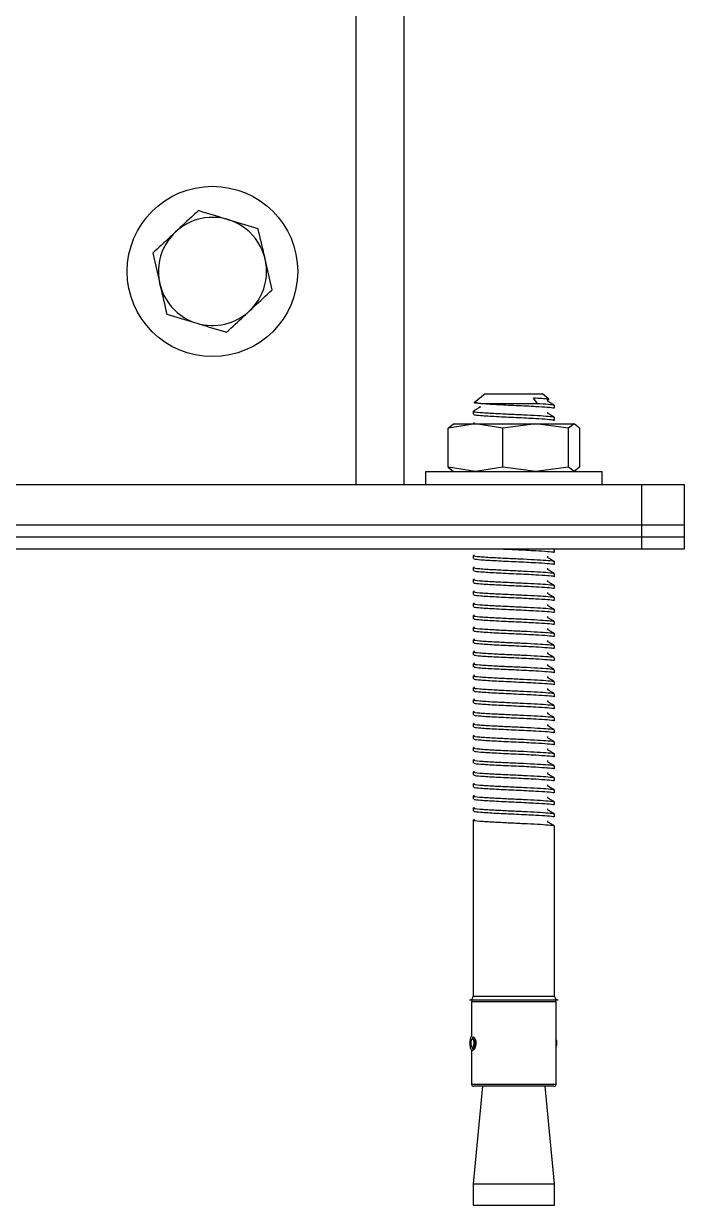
# Model space of a CAD drawing. Header units: millimetres. Extents: x 1193 to 1348, y -534 to 551.
# Drawn here: x 1270.3 to 1347.8, y -533.8 to -395.1 of the extents above; entities that cross this region are included whole.
import ezdxf

# ---------------------------------------------------------------- set-up
doc = ezdxf.new("R2010")
doc.units = ezdxf.units.MM

# ---------------------------------------------------------------- blocks, each defined once
blk = doc.blocks.new('DI_COLUNA_FRONTAL_80')
at = {"color": 7, "linetype": 'Continuous', "lineweight": 25}
for p, q in [((39, 4.76), (39, 104.76)), ((44.65, 4.76), (44.65, 104.76)), ((27.51, 34.76), (24, 35.83)), ((15.14, 31.9), (15.96, 28.33)), ((29.16, 27.62), (28.34, 31.19)), ((16.79, 24.76), (20.3, 23.69)), ((54.15, 15.38), (52.85, 14.35)), ((54.15, 15.38), (60.85, 15.38)), ((61.61, 14.78), (60.85, 15.38)), ((53.5, 13.96), (53.5, 13.79)), ((53.62, 14.27), (60.26, 14.27)), ((60.05, 14.87), (59.81, 14.87)), ((60.26, 14.27), (59.81, 14.87)), ((61.37, 14.7), (61.63, 14.74)), ((61.5, 14.5), (61.5, 14.67)), ((62.26, 13.7), (62.26, 14.05)), ((52.74, 13.35), (52.74, 12.99)), ((62.26, 12.29), (62.26, 12.64)), ((53.01, 11.87), (49.8, 11.36)), ((49.8, 11.36), (50.44, 11.87)), ((49.8, 6.8), (49.8, 11.36)), ((50.36, 11.87), (64.56, 11.87)), ((52.74, 11.93), (52.74, 11.87)), ((56.22, 11.36), (53.01, 11.87)), ((60.07, 11.87), (56.22, 11.36)), ((56.22, 6.8), (56.22, 11.36)), ((63.92, 11.36), (60.07, 11.87)), ((64.56, 11.87), (63.92, 11.36)), ((63.92, 6.8), (63.92, 11.36)), ((65.2, 11.36), (64.56, 11.87)), ((65.2, 11.36), (65.2, 6.8)), ((47.15, 6.28), (47.15, 4.76)), ((47.15, 6.28), (67.85, 6.28)), ((53.01, 6.28), (49.8, 6.8)), ((49.8, 6.8), (50.44, 6.28)), ((56.22, 6.8), (53.01, 6.28)), ((60.07, 6.28), (56.22, 6.8)), ((63.92, 6.8), (60.07, 6.28)), ((64.56, 6.28), (63.92, 6.8)), ((65.2, 6.8), (64.56, 6.28)), ((67.85, 4.76), (67.85, 6.28)), ((-77.5, 4.76), (77.5, 4.76)), ((72.5, -2.8), (72.5, 4.76)), ((77.5, -2.8), (77.5, 4.76)), ((-77.5, 0), (77.5, 0)), ((-77.5, -1.4), (77.5, -1.4)), ((-77.5, -2.8), (77.5, -2.8)), ((52.74, -3.59), (52.74, -3.94)), ((52.83, -3.53), (52.75, -3.57)), ((62.24, -2.86), (62.14, -2.8)), ((62.26, -3.23), (62.26, -2.88)), ((52.74, -5), (52.74, -5.35)), ((52.83, -4.94), (52.75, -4.98)), ((62.26, -4.65), (62.26, -4.29)), ((52.74, -6.41), (52.74, -6.76)), ((52.83, -6.35), (52.75, -6.39)), ((62.26, -6.06), (62.26, -5.7)), ((52.74, -7.82), (52.74, -8.17)), ((52.83, -7.76), (52.75, -7.8)), ((62.26, -7.47), (62.26, -7.12)), ((52.74, -9.23), (52.74, -9.58)), ((52.83, -9.17), (52.75, -9.22)), ((62.26, -8.88), (62.26, -8.53)), ((52.74, -10.64), (52.74, -11)), ((52.83, -10.58), (52.75, -10.63)), ((62.26, -10.29), (62.26, -9.94)), ((52.74, -12.05), (52.74, -12.41)), ((52.83, -11.99), (52.75, -12.04)), ((62.26, -11.7), (62.26, -11.35)), ((52.74, -13.47), (52.74, -13.82)), ((52.83, -13.4), (52.75, -13.45)), ((62.26, -13.11), (62.26, -12.76)), ((52.74, -14.88), (52.74, -15.23)), ((52.83, -14.82), (52.75, -14.86)), ((62.26, -14.52), (62.26, -14.17)), ((52.74, -16.29), (52.74, -16.64)), ((52.83, -16.23), (52.75, -16.27)), ((62.26, -15.93), (62.26, -15.58)), ((52.74, -17.7), (52.74, -18.05)), ((52.83, -17.64), (52.75, -17.68)), ((62.26, -17.35), (62.26, -16.99)), ((52.74, -19.11), (52.74, -19.46)), ((52.83, -19.05), (52.75, -19.09)), ((62.26, -18.76), (62.26, -18.4)), ((52.74, -20.52), (52.74, -20.87)), ((52.83, -20.46), (52.75, -20.5)), ((62.26, -20.17), (62.26, -19.82)), ((52.74, -21.93), (52.74, -22.28)), ((52.83, -21.87), (52.75, -21.92)), ((62.26, -21.58), (62.26, -21.23)), ((52.74, -23.34), (52.74, -23.7)), ((52.83, -23.28), (52.75, -23.33)), ((62.26, -22.99), (62.26, -22.64)), ((52.74, -24.75), (52.74, -25.11)), ((52.83, -24.69), (52.75, -24.74)), ((62.26, -24.4), (62.26, -24.05)), ((52.74, -26.17), (52.74, -26.52)), ((52.83, -26.1), (52.75, -26.15)), ((62.26, -25.81), (62.26, -25.46)), ((52.74, -27.58), (52.74, -27.93)), ((52.83, -27.52), (52.75, -27.56)), ((62.26, -27.22), (62.26, -26.87)), ((52.74, -28.99), (52.74, -29.34)), ((52.83, -28.93), (52.75, -28.97)), ((62.26, -28.63), (62.26, -28.28)), ((52.74, -30.4), (52.74, -30.75)), ((52.83, -30.34), (52.75, -30.38)), ((62.26, -30.05), (62.26, -29.69)), ((52.74, -31.81), (52.74, -32.16)), ((52.83, -31.75), (52.75, -31.79)), ((62.26, -31.46), (62.26, -31.1)), ((52.74, -33.22), (52.74, -33.57)), ((52.83, -33.16), (52.75, -33.2)), ((62.26, -32.87), (62.26, -32.52)), ((52.74, -34.63), (52.74, -55.32)), ((52.83, -34.57), (52.75, -34.62)), ((62.26, -34.28), (62.26, -33.93)), ((62.26, -55.32), (62.26, -35.34)), ((52.74, -55.32), (62.26, -55.32)), ((52.31, -55.74), (62.69, -55.74)), ((52.55, -56), (52.55, -60.01)), ((62.45, -56), (52.55, -56)), ((62.45, -65.65), (62.45, -56)), ((52.55, -61.64), (52.55, -65.65)), ((52.55, -65.65), (62.45, -65.65)), ((53.82, -65.9), (52.74, -77.33)), ((62.2, -65.9), (52.8, -65.9)), ((62.26, -77.33), (61.18, -65.9)), ((52.74, -77.33), (52.74, -79.87)), ((52.74, -77.33), (62.26, -77.33)), ((62.26, -79.87), (62.26, -77.33)), ((52.74, -79.87), (62.26, -79.87))]:
    blk.add_line(p, q, dxfattribs=at)
blk.add_circle((22.15, 29.76), 10, dxfattribs=at)
for centre, radius, start, end in [((22.15, 29.76), 6.35, 313.0377, 253.0377), ((22.15, 29.76), 6.35, 253.0377, 313.0377), ((52.31, -55.32), 0.426, 270, 0), ((62.69, -55.32), 0.426, 180, 270), ((52.8, -56), 0.254, 90, 180), ((62.2, -56), 0.254, 0, 90), ((53.37, -60.82), 0.923, 139.1784, 220.6879), ((61.63, -60.82), 0.923, 333.2611, 26.7389), ((52.8, -65.65), 0.254, 180, 270), ((62.2, -65.65), 0.254, 270, 0)]:
    blk.add_arc(centre, radius, start, end, dxfattribs=at)
for points, knots in [([(20.5, 36.9), (20.31, 36.73), (19.44, 35.92), (18.53, 35.07), (17.82, 34.4)], [0, 0, 0, 0, 0.211001, 1, 1, 1, 1]), ([(24, 35.83), (23.92, 35.86), (22.74, 36.22), (21.57, 36.57), (20.5, 36.9)], [0, 0, 0, 0, 0.0702136, 1, 1, 1, 1]), ([(28.34, 31.19), (28.32, 31.28), (28.04, 32.48), (27.76, 33.67), (27.51, 34.76)], [0, 0, 0, 0, 0.070214, 1, 1, 1, 1]), ([(17.82, 34.4), (17.61, 34.2), (16.7, 33.36), (15.82, 32.53), (15.14, 31.9)], [0, 0, 0, 0, 0.231849, 1, 1, 1, 1]), ([(15.96, 28.33), (15.98, 28.24), (16.26, 27.04), (16.54, 25.85), (16.79, 24.76)], [0, 0, 0, 0, 0.0702136, 1, 1, 1, 1]), ([(26.48, 25.12), (27.2, 25.79), (28.11, 26.63), (28.98, 27.45), (29.16, 27.62)], [0, 0, 0, 0, 0.788999, 1, 1, 1, 1]), ([(23.8, 22.62), (24.48, 23.25), (25.37, 24.08), (26.27, 24.92), (26.48, 25.12)], [0, 0, 0, 0, 0.768151, 1, 1, 1, 1]), ([(20.3, 23.69), (20.38, 23.66), (21.56, 23.3), (22.73, 22.95), (23.8, 22.62)], [0, 0, 0, 0, 0.070214, 1, 1, 1, 1]), ([(53.62, 14.27), (53.62, 14.27), (53.62, 14.27), (53.56, 14.27), (53.44, 14.27), (53.22, 14.29), (52.9, 14.31), (52.79, 14.35), (52.92, 14.38), (53.19, 14.39), (53.2, 14.39)], [0, 0, 0, 0, 0.000029, 0.001338, 0.063286, 0.156612, 0.319029, 0.658998, 0.994997, 1, 1, 1, 1]), ([(53.62, 14.27), (54.18, 14.23), (55.31, 14.15), (57.81, 14.04), (60.01, 13.93), (61.5, 13.84), (62.24, 13.76), (62.19, 13.71), (62.17, 13.7)], [0, 0, 0, 0, 0.201133, 0.400521, 0.60221, 0.759847, 0.918659, 1, 1, 1, 1]), ([(61.59, 14.75), (61.58, 14.76), (61.56, 14.78), (61.04, 14.82), (60.38, 14.85), (60.05, 14.87)], [0, 0, 0, 0, 0.2375807, 0.6187886, 1, 1, 1, 1]), ([(60.26, 14.27), (60.71, 14.24), (61.61, 14.18), (62.22, 14.11), (62.19, 14.08), (62.18, 14.07)], [0, 0, 0, 0, 0.453879, 0.908142, 1, 1, 1, 1]), ([(62.24, 14.07), (62.11, 14.15), (61.86, 14.3), (61.6, 14.44), (61.47, 14.52)], [0, 0, 0, 0, 0.500081, 1, 1, 1, 1]), ([(52.87, 13.36), (52.82, 13.35), (52.62, 13.3), (53.4, 13.22), (54.95, 13.12), (56.84, 13.02), (58.66, 12.94), (60.35, 12.85), (61.59, 12.77), (62.22, 12.7), (62.19, 12.67), (62.18, 12.66)], [0, 0, 0, 0, 0.055078, 0.209235, 0.362587, 0.483152, 0.604441, 0.725357, 0.850011, 0.974771, 1, 1, 1, 1]), ([(53.5, 13.8), (53.38, 13.73), (53.13, 13.58), (52.88, 13.44), (52.75, 13.36)], [0, 0, 0, 0, 0.4898213, 1, 1, 1, 1]), ([(52.83, 12.99), (52.82, 12.98), (52.78, 12.93), (53.62, 12.85), (55.35, 12.74), (57.8, 12.63), (60.01, 12.52), (61.52, 12.42), (62.32, 12.33), (62.22, 12.27), (62.17, 12.24)], [0, 0, 0, 0, 0.067726, 0.185605, 0.337776, 0.488626, 0.641217, 0.76048, 0.880632, 1, 1, 1, 1]), ([(62.24, 12.66), (62.11, 12.74), (61.86, 12.88), (61.6, 13.03), (61.47, 13.11)], [0, 0, 0, 0, 0.5000682, 1, 1, 1, 1]), ([(61.5, 13.09), (61.5, 13.12), (61.5, 13.17), (61.5, 13.23), (61.5, 13.26)], [0, 0, 0, 0, 0.4700018, 1, 1, 1, 1]), ([(52.87, 11.95), (52.8, 11.94), (52.66, 11.91), (52.92, 11.89), (53.05, 11.87)], [0, 0, 0, 0, 0.484748, 1, 1, 1, 1]), ([(52.87, -3.57), (52.82, -3.58), (52.62, -3.63), (53.4, -3.72), (54.95, -3.82), (56.84, -3.91), (58.66, -3.99), (60.35, -4.08), (61.59, -4.17), (62.22, -4.23), (62.19, -4.27), (62.18, -4.27)], [0, 0, 0, 0, 0.055053, 0.209212, 0.362566, 0.483133, 0.604423, 0.725341, 0.849997, 0.974759, 1, 1, 1, 1]), ([(52.83, -3.94), (52.82, -3.96), (52.78, -4), (53.62, -4.09), (55.35, -4.19), (57.8, -4.3), (60.02, -4.41), (61.5, -4.51), (62.24, -4.59), (62.19, -4.63), (62.17, -4.65)], [0, 0, 0, 0, 0.071883, 0.196997, 0.358508, 0.518617, 0.680574, 0.807157, 0.934683, 1, 1, 1, 1]), ([(55.81, -2.8), (56.47, -2.83), (57.9, -2.9), (60.02, -3), (61.5, -3.1), (62.24, -3.17), (62.19, -3.22), (62.17, -3.23)], [0, 0, 0, 0, 0.219284, 0.481948, 0.687243, 0.894068, 1, 1, 1, 1]), ([(62.24, -4.27), (62.11, -4.2), (61.86, -4.05), (61.6, -3.9), (61.47, -3.83)], [0, 0, 0, 0, 0.4999164, 1, 1, 1, 1]), ([(61.5, -3.84), (61.5, -3.81), (61.5, -3.76), (61.5, -3.7), (61.5, -3.67)], [0, 0, 0, 0, 0.469505, 1, 1, 1, 1]), ([(61.87, -2.8), (62.01, -2.81), (62.22, -2.83), (62.19, -2.85), (62.18, -2.86)], [0, 0, 0, 0, 0.705447, 1, 1, 1, 1]), ([(52.87, -4.98), (52.82, -4.99), (52.62, -5.04), (53.4, -5.13), (54.95, -5.23), (56.84, -5.32), (58.66, -5.41), (60.35, -5.49), (61.59, -5.58), (62.22, -5.64), (62.19, -5.68), (62.18, -5.68)], [0, 0, 0, 0, 0.055051, 0.20921, 0.362564, 0.483131, 0.604422, 0.725339, 0.849996, 0.974758, 1, 1, 1, 1]), ([(52.83, -5.35), (52.82, -5.37), (52.78, -5.41), (53.62, -5.5), (55.35, -5.61), (57.8, -5.72), (60.01, -5.83), (61.52, -5.92), (62.32, -6.01), (62.22, -6.07), (62.17, -6.1)], [0, 0, 0, 0, 0.067726, 0.185605, 0.337776, 0.488626, 0.641217, 0.76048, 0.880632, 1, 1, 1, 1]), ([(62.24, -5.68), (62.11, -5.61), (61.86, -5.46), (61.6, -5.31), (61.47, -5.24)], [0, 0, 0, 0, 0.499904, 1, 1, 1, 1]), ([(61.5, -5.25), (61.5, -5.23), (61.5, -5.17), (61.5, -5.11), (61.5, -5.09)], [0, 0, 0, 0, 0.4694635, 1, 1, 1, 1]), ([(52.87, -6.39), (52.82, -6.41), (52.62, -6.45), (53.4, -6.54), (54.95, -6.64), (56.84, -6.73), (58.66, -6.82), (60.35, -6.9), (61.59, -6.99), (62.22, -7.05), (62.19, -7.09), (62.18, -7.09)], [0, 0, 0, 0, 0.055049, 0.209208, 0.362563, 0.48313, 0.60442, 0.725338, 0.849995, 0.974757, 1, 1, 1, 1]), ([(52.83, -6.76), (52.82, -6.78), (52.78, -6.83), (53.62, -6.91), (55.35, -7.02), (57.8, -7.13), (60.02, -7.24), (61.5, -7.33), (62.24, -7.41), (62.19, -7.45), (62.17, -7.47)], [0, 0, 0, 0, 0.071883, 0.196997, 0.358508, 0.518617, 0.680574, 0.807157, 0.934683, 1, 1, 1, 1]), ([(62.24, -7.09), (62.11, -7.02), (61.86, -6.87), (61.6, -6.72), (61.47, -6.65)], [0, 0, 0, 0, 0.499891, 1, 1, 1, 1]), ([(61.5, -6.66), (61.5, -6.64), (61.5, -6.58), (61.5, -6.53), (61.5, -6.5)], [0, 0, 0, 0, 0.469422, 1, 1, 1, 1]), ([(52.87, -7.8), (52.82, -7.82), (52.62, -7.86), (53.4, -7.95), (54.95, -8.05), (56.84, -8.14), (58.66, -8.23), (60.35, -8.31), (61.59, -8.4), (62.22, -8.46), (62.19, -8.5), (62.18, -8.5)], [0, 0, 0, 0, 0.055046, 0.209206, 0.362561, 0.483128, 0.604419, 0.725337, 0.849993, 0.974756, 1, 1, 1, 1]), ([(52.83, -8.17), (52.82, -8.19), (52.78, -8.24), (53.62, -8.32), (55.35, -8.43), (57.8, -8.54), (60.02, -8.65), (61.5, -8.74), (62.24, -8.82), (62.19, -8.86), (62.17, -8.88)], [0, 0, 0, 0, 0.071883, 0.196997, 0.358508, 0.518617, 0.680574, 0.807157, 0.934683, 1, 1, 1, 1]), ([(62.24, -8.5), (62.11, -8.43), (61.86, -8.28), (61.6, -8.13), (61.47, -8.06)], [0, 0, 0, 0, 0.499879, 1, 1, 1, 1]), ([(61.5, -8.07), (61.5, -8.05), (61.5, -7.99), (61.5, -7.94), (61.5, -7.91)], [0, 0, 0, 0, 0.469381, 1, 1, 1, 1]), ([(52.87, -9.22), (52.82, -9.23), (52.62, -9.28), (53.4, -9.36), (54.95, -9.46), (56.84, -9.55), (58.66, -9.64), (60.35, -9.72), (61.59, -9.81), (62.22, -9.87), (62.19, -9.91), (62.18, -9.92)], [0, 0, 0, 0, 0.0550443, 0.2092039, 0.3625591, 0.4831264, 0.6044174, 0.7253354, 0.8499923, 0.9747546, 1, 1, 1, 1]), ([(52.83, -9.58), (52.82, -9.6), (52.78, -9.65), (53.62, -9.73), (55.35, -9.84), (57.8, -9.95), (60.02, -10.06), (61.5, -10.15), (62.24, -10.23), (62.19, -10.28), (62.17, -10.29)], [0, 0, 0, 0, 0.071883, 0.196997, 0.358508, 0.518617, 0.680574, 0.807157, 0.934683, 1, 1, 1, 1]), ([(62.24, -9.91), (62.11, -9.84), (61.86, -9.69), (61.6, -9.55), (61.47, -9.47)], [0, 0, 0, 0, 0.4998659, 1, 1, 1, 1]), ([(61.5, -9.49), (61.5, -9.46), (61.5, -9.4), (61.5, -9.35), (61.5, -9.32)], [0, 0, 0, 0, 0.469339, 1, 1, 1, 1]), ([(52.87, -10.63), (52.82, -10.64), (52.62, -10.69), (53.4, -10.77), (54.95, -10.87), (56.84, -10.96), (58.66, -11.05), (60.35, -11.14), (61.59, -11.22), (62.22, -11.29), (62.19, -11.32), (62.18, -11.33)], [0, 0, 0, 0, 0.055042, 0.209202, 0.362557, 0.483125, 0.604416, 0.725334, 0.849991, 0.974754, 1, 1, 1, 1]), ([(52.83, -11), (52.82, -11.01), (52.78, -11.06), (53.62, -11.14), (55.35, -11.25), (57.8, -11.36), (60.02, -11.47), (61.5, -11.56), (62.24, -11.64), (62.19, -11.69), (62.17, -11.7)], [0, 0, 0, 0, 0.0718834, 0.1969973, 0.3585078, 0.5186171, 0.6805736, 0.8071567, 0.934683, 1, 1, 1, 1]), ([(62.24, -11.33), (62.11, -11.25), (61.86, -11.1), (61.6, -10.96), (61.47, -10.88)], [0, 0, 0, 0, 0.4998533, 1, 1, 1, 1]), ([(61.5, -10.9), (61.5, -10.87), (61.5, -10.81), (61.5, -10.76), (61.5, -10.73)], [0, 0, 0, 0, 0.469298, 1, 1, 1, 1]), ([(52.87, -12.04), (52.82, -12.05), (52.62, -12.1), (53.4, -12.18), (54.95, -12.28), (56.84, -12.38), (58.66, -12.46), (60.35, -12.55), (61.59, -12.63), (62.22, -12.7), (62.19, -12.73), (62.18, -12.74)], [0, 0, 0, 0, 0.05504, 0.2092, 0.362556, 0.483123, 0.604414, 0.725333, 0.84999, 0.974753, 1, 1, 1, 1]), ([(52.83, -12.41), (52.82, -12.42), (52.78, -12.47), (53.62, -12.55), (55.35, -12.66), (57.8, -12.77), (60.02, -12.88), (61.5, -12.98), (62.24, -13.05), (62.19, -13.1), (62.17, -13.11)], [0, 0, 0, 0, 0.071883, 0.196997, 0.358508, 0.518617, 0.680574, 0.807157, 0.934683, 1, 1, 1, 1]), ([(62.24, -12.74), (62.11, -12.66), (61.86, -12.52), (61.6, -12.37), (61.47, -12.29)], [0, 0, 0, 0, 0.499841, 1, 1, 1, 1]), ([(61.5, -12.31), (61.5, -12.28), (61.5, -12.23), (61.5, -12.17), (61.5, -12.14)], [0, 0, 0, 0, 0.469257, 1, 1, 1, 1]), ([(52.87, -13.45), (52.82, -13.46), (52.62, -13.51), (53.4, -13.6), (54.95, -13.7), (56.84, -13.79), (58.66, -13.87), (60.35, -13.96), (61.59, -14.04), (62.22, -14.11), (62.19, -14.14), (62.18, -14.15)], [0, 0, 0, 0, 0.055038, 0.209198, 0.362554, 0.483122, 0.604413, 0.725331, 0.849989, 0.974751, 1, 1, 1, 1]), ([(52.83, -13.82), (52.82, -13.83), (52.78, -13.88), (53.62, -13.96), (55.35, -14.07), (57.8, -14.18), (60.02, -14.29), (61.5, -14.39), (62.24, -14.46), (62.19, -14.51), (62.17, -14.52)], [0, 0, 0, 0, 0.071883, 0.196997, 0.358508, 0.518617, 0.680574, 0.807157, 0.934683, 1, 1, 1, 1]), ([(62.24, -14.15), (62.11, -14.07), (61.86, -13.93), (61.6, -13.78), (61.47, -13.7)], [0, 0, 0, 0, 0.499828, 1, 1, 1, 1]), ([(61.5, -13.72), (61.5, -13.69), (61.5, -13.64), (61.5, -13.58), (61.5, -13.55)], [0, 0, 0, 0, 0.469215, 1, 1, 1, 1]), ([(52.87, -14.86), (52.82, -14.87), (52.62, -14.92), (53.4, -15.01), (54.95, -15.11), (56.84, -15.2), (58.66, -15.28), (60.35, -15.37), (61.59, -15.45), (62.22, -15.52), (62.19, -15.55), (62.18, -15.56)], [0, 0, 0, 0, 0.055036, 0.209196, 0.362552, 0.48312, 0.604411, 0.72533, 0.849988, 0.97475, 1, 1, 1, 1]), ([(52.83, -15.23), (52.82, -15.25), (52.78, -15.29), (53.62, -15.38), (55.35, -15.48), (57.8, -15.59), (60.02, -15.7), (61.5, -15.8), (62.24, -15.87), (62.19, -15.92), (62.17, -15.93)], [0, 0, 0, 0, 0.071883, 0.196997, 0.358508, 0.518617, 0.680574, 0.807157, 0.934683, 1, 1, 1, 1]), ([(62.24, -15.56), (62.11, -15.49), (61.86, -15.34), (61.6, -15.19), (61.47, -15.12)], [0, 0, 0, 0, 0.4998155, 1, 1, 1, 1]), ([(61.5, -15.13), (61.5, -15.1), (61.5, -15.05), (61.5, -14.99), (61.5, -14.96)], [0, 0, 0, 0, 0.469174, 1, 1, 1, 1]), ([(52.87, -16.27), (52.82, -16.28), (52.62, -16.33), (53.4, -16.42), (54.95, -16.52), (56.84, -16.61), (58.66, -16.69), (60.35, -16.78), (61.59, -16.87), (62.22, -16.93), (62.19, -16.97), (62.18, -16.97)], [0, 0, 0, 0, 0.0550337, 0.2091942, 0.3625503, 0.4831184, 0.60441, 0.7253287, 0.8499864, 0.9747494, 1, 1, 1, 1]), ([(52.83, -16.64), (52.82, -16.66), (52.78, -16.7), (53.62, -16.79), (55.35, -16.89), (57.8, -17), (60.02, -17.11), (61.5, -17.21), (62.24, -17.29), (62.19, -17.33), (62.17, -17.35)], [0, 0, 0, 0, 0.071883, 0.196997, 0.358508, 0.518617, 0.680574, 0.807157, 0.934683, 1, 1, 1, 1]), ([(62.24, -16.97), (62.11, -16.9), (61.86, -16.75), (61.6, -16.6), (61.47, -16.53)], [0, 0, 0, 0, 0.499803, 1, 1, 1, 1]), ([(61.5, -16.54), (61.5, -16.51), (61.5, -16.46), (61.5, -16.4), (61.5, -16.37)], [0, 0, 0, 0, 0.469133, 1, 1, 1, 1]), ([(52.87, -17.68), (52.82, -17.69), (52.62, -17.74), (53.4, -17.83), (54.95, -17.93), (56.84, -18.02), (58.66, -18.11), (60.35, -18.19), (61.59, -18.28), (62.22, -18.34), (62.19, -18.38), (62.18, -18.38)], [0, 0, 0, 0, 0.055032, 0.209192, 0.362549, 0.483117, 0.604409, 0.725327, 0.849985, 0.974748, 1, 1, 1, 1]), ([(62.24, -18.38), (62.11, -18.31), (61.86, -18.16), (61.6, -18.01), (61.47, -17.94)], [0, 0, 0, 0, 0.49979, 1, 1, 1, 1]), ([(61.5, -17.95), (61.5, -17.93), (61.5, -17.87), (61.5, -17.81), (61.5, -17.79)], [0, 0, 0, 0, 0.469091, 1, 1, 1, 1]), ([(52.87, -19.09), (52.82, -19.11), (52.62, -19.15), (53.4, -19.24), (54.95, -19.34), (56.84, -19.43), (58.66, -19.52), (60.35, -19.6), (61.59, -19.69), (62.22, -19.75), (62.19, -19.79), (62.18, -19.79)], [0, 0, 0, 0, 0.055029, 0.20919, 0.362547, 0.483115, 0.604407, 0.725326, 0.849984, 0.974747, 1, 1, 1, 1]), ([(52.83, -18.05), (52.82, -18.07), (52.78, -18.11), (53.62, -18.2), (55.35, -18.31), (57.8, -18.42), (60.02, -18.53), (61.5, -18.62), (62.24, -18.7), (62.19, -18.74), (62.17, -18.76)], [0, 0, 0, 0, 0.071883, 0.196997, 0.358508, 0.518617, 0.680574, 0.807157, 0.934683, 1, 1, 1, 1]), ([(62.24, -19.79), (62.11, -19.72), (61.86, -19.57), (61.6, -19.42), (61.47, -19.35)], [0, 0, 0, 0, 0.499778, 1, 1, 1, 1]), ([(61.5, -19.36), (61.5, -19.34), (61.5, -19.28), (61.5, -19.23), (61.5, -19.2)], [0, 0, 0, 0, 0.46905, 1, 1, 1, 1]), ([(52.87, -20.5), (52.82, -20.52), (52.62, -20.56), (53.4, -20.65), (54.95, -20.75), (56.84, -20.84), (58.66, -20.93), (60.35, -21.01), (61.59, -21.1), (62.22, -21.16), (62.19, -21.2), (62.18, -21.2)], [0, 0, 0, 0, 0.055027, 0.209188, 0.362545, 0.483114, 0.604406, 0.725325, 0.849983, 0.974746, 1, 1, 1, 1]), ([(52.83, -19.46), (52.82, -19.48), (52.78, -19.53), (53.62, -19.61), (55.35, -19.72), (57.8, -19.83), (60.02, -19.94), (61.5, -20.03), (62.24, -20.11), (62.19, -20.15), (62.17, -20.17)], [0, 0, 0, 0, 0.071883, 0.196997, 0.358508, 0.518617, 0.680574, 0.807157, 0.934683, 1, 1, 1, 1]), ([(62.24, -21.2), (62.11, -21.13), (61.86, -20.98), (61.6, -20.83), (61.47, -20.76)], [0, 0, 0, 0, 0.499765, 1, 1, 1, 1]), ([(61.5, -20.77), (61.5, -20.75), (61.5, -20.69), (61.5, -20.64), (61.5, -20.61)], [0, 0, 0, 0, 0.469009, 1, 1, 1, 1]), ([(52.87, -21.92), (52.82, -21.93), (52.62, -21.98), (53.4, -22.06), (54.95, -22.16), (56.84, -22.25), (58.66, -22.34), (60.35, -22.42), (61.59, -22.51), (62.22, -22.57), (62.19, -22.61), (62.18, -22.62)], [0, 0, 0, 0, 0.055025, 0.209186, 0.362543, 0.483112, 0.604404, 0.725323, 0.849982, 0.974745, 1, 1, 1, 1]), ([(52.83, -20.87), (52.82, -20.89), (52.78, -20.94), (53.62, -21.02), (55.35, -21.13), (57.8, -21.24), (60.02, -21.35), (61.5, -21.44), (62.24, -21.52), (62.19, -21.56), (62.17, -21.58)], [0, 0, 0, 0, 0.071883, 0.196997, 0.358508, 0.518617, 0.680574, 0.807157, 0.934683, 1, 1, 1, 1]), ([(62.24, -22.61), (62.11, -22.54), (61.86, -22.39), (61.6, -22.25), (61.47, -22.17)], [0, 0, 0, 0, 0.499753, 1, 1, 1, 1]), ([(61.5, -22.19), (61.5, -22.16), (61.5, -22.1), (61.5, -22.05), (61.5, -22.02)], [0, 0, 0, 0, 0.468967, 1, 1, 1, 1]), ([(52.87, -23.33), (52.82, -23.34), (52.62, -23.39), (53.4, -23.47), (54.95, -23.57), (56.84, -23.66), (58.66, -23.75), (60.35, -23.84), (61.59, -23.92), (62.22, -23.99), (62.19, -24.02), (62.18, -24.03)], [0, 0, 0, 0, 0.055023, 0.209185, 0.362542, 0.48311, 0.604403, 0.725322, 0.849981, 0.974744, 1, 1, 1, 1]), ([(52.83, -22.28), (52.82, -22.3), (52.78, -22.35), (53.62, -22.43), (55.35, -22.54), (57.8, -22.65), (60.02, -22.76), (61.5, -22.85), (62.24, -22.93), (62.19, -22.98), (62.17, -22.99)], [0, 0, 0, 0, 0.071883, 0.196997, 0.358508, 0.518617, 0.680574, 0.807157, 0.934683, 1, 1, 1, 1]), ([(62.24, -24.03), (62.11, -23.95), (61.86, -23.8), (61.6, -23.66), (61.47, -23.58)], [0, 0, 0, 0, 0.49974, 1, 1, 1, 1]), ([(61.5, -23.6), (61.5, -23.57), (61.5, -23.51), (61.5, -23.46), (61.5, -23.43)], [0, 0, 0, 0, 0.468926, 1, 1, 1, 1]), ([(52.87, -24.74), (52.82, -24.75), (52.62, -24.8), (53.4, -24.88), (54.95, -24.98), (56.84, -25.08), (58.66, -25.16), (60.35, -25.25), (61.59, -25.33), (62.22, -25.4), (62.19, -25.43), (62.18, -25.44)], [0, 0, 0, 0, 0.055021, 0.209183, 0.36254, 0.483109, 0.604401, 0.725321, 0.849979, 0.974743, 1, 1, 1, 1]), ([(52.83, -23.7), (52.82, -23.71), (52.78, -23.76), (53.62, -23.84), (55.35, -23.95), (57.8, -24.06), (60.02, -24.17), (61.5, -24.26), (62.24, -24.34), (62.19, -24.39), (62.17, -24.4)], [0, 0, 0, 0, 0.071883, 0.196997, 0.358508, 0.518617, 0.680574, 0.807157, 0.934683, 1, 1, 1, 1]), ([(61.5, -25.01), (61.5, -24.98), (61.5, -24.93), (61.5, -24.87), (61.5, -24.84)], [0, 0, 0, 0, 0.468885, 1, 1, 1, 1]), ([(52.87, -26.15), (52.82, -26.16), (52.62, -26.21), (53.4, -26.3), (54.95, -26.4), (56.84, -26.49), (58.66, -26.57), (60.35, -26.66), (61.59, -26.74), (62.22, -26.81), (62.19, -26.84), (62.18, -26.85)], [0, 0, 0, 0, 0.055019, 0.209181, 0.362538, 0.483107, 0.6044, 0.725319, 0.849978, 0.974742, 1, 1, 1, 1]), ([(52.83, -25.11), (52.82, -25.12), (52.78, -25.17), (53.62, -25.25), (55.35, -25.36), (57.8, -25.47), (60.02, -25.58), (61.5, -25.68), (62.24, -25.75), (62.19, -25.8), (62.17, -25.81)], [0, 0, 0, 0, 0.071883, 0.196997, 0.358508, 0.518617, 0.680574, 0.807157, 0.934683, 1, 1, 1, 1]), ([(62.24, -25.44), (62.11, -25.36), (61.86, -25.22), (61.6, -25.07), (61.47, -24.99)], [0, 0, 0, 0, 0.499727, 1, 1, 1, 1]), ([(61.5, -26.42), (61.5, -26.39), (61.5, -26.34), (61.5, -26.28), (61.5, -26.25)], [0, 0, 0, 0, 0.468844, 1, 1, 1, 1]), ([(52.87, -27.56), (52.82, -27.57), (52.62, -27.62), (53.4, -27.71), (54.95, -27.81), (56.84, -27.9), (58.66, -27.98), (60.35, -28.07), (61.59, -28.15), (62.22, -28.22), (62.19, -28.25), (62.18, -28.26)], [0, 0, 0, 0, 0.0550167, 0.2091787, 0.3625363, 0.4831055, 0.6043983, 0.7253181, 0.849977, 0.9747412, 1, 1, 1, 1]), ([(52.83, -26.52), (52.82, -26.53), (52.78, -26.58), (53.62, -26.66), (55.35, -26.77), (57.8, -26.88), (60.02, -26.99), (61.5, -27.09), (62.24, -27.16), (62.19, -27.21), (62.17, -27.22)], [0, 0, 0, 0, 0.071883, 0.196997, 0.358508, 0.518617, 0.680574, 0.807157, 0.934683, 1, 1, 1, 1]), ([(62.24, -26.85), (62.11, -26.77), (61.86, -26.63), (61.6, -26.48), (61.47, -26.4)], [0, 0, 0, 0, 0.4997148, 1, 1, 1, 1]), ([(61.5, -27.83), (61.5, -27.8), (61.5, -27.75), (61.5, -27.69), (61.5, -27.66)], [0, 0, 0, 0, 0.468802, 1, 1, 1, 1]), ([(52.87, -28.97), (52.82, -28.98), (52.62, -29.03), (53.4, -29.12), (54.95, -29.22), (56.84, -29.31), (58.66, -29.39), (60.35, -29.48), (61.59, -29.57), (62.22, -29.63), (62.19, -29.67), (62.18, -29.67)], [0, 0, 0, 0, 0.0550146, 0.2091768, 0.3625345, 0.4831039, 0.6043968, 0.7253168, 0.8499758, 0.9747402, 1, 1, 1, 1]), ([(52.83, -27.93), (52.82, -27.95), (52.78, -27.99), (53.62, -28.08), (55.35, -28.18), (57.8, -28.29), (60.02, -28.4), (61.5, -28.5), (62.24, -28.57), (62.19, -28.62), (62.17, -28.63)], [0, 0, 0, 0, 0.071883, 0.196997, 0.358508, 0.518617, 0.680574, 0.807157, 0.934683, 1, 1, 1, 1]), ([(62.24, -28.26), (62.11, -28.19), (61.86, -28.04), (61.6, -27.89), (61.47, -27.82)], [0, 0, 0, 0, 0.499702, 1, 1, 1, 1]), ([(61.5, -29.24), (61.5, -29.21), (61.5, -29.16), (61.5, -29.1), (61.5, -29.07)], [0, 0, 0, 0, 0.468761, 1, 1, 1, 1]), ([(52.87, -30.38), (52.82, -30.39), (52.62, -30.44), (53.4, -30.53), (54.95, -30.63), (56.84, -30.72), (58.66, -30.81), (60.35, -30.89), (61.59, -30.98), (62.22, -31.04), (62.19, -31.08), (62.18, -31.08)], [0, 0, 0, 0, 0.0550125, 0.2091748, 0.3625328, 0.4831023, 0.6043954, 0.7253155, 0.8499746, 0.9747391, 1, 1, 1, 1]), ([(52.83, -29.34), (52.82, -29.36), (52.78, -29.4), (53.62, -29.49), (55.35, -29.59), (57.8, -29.7), (60.02, -29.81), (61.5, -29.91), (62.24, -29.99), (62.19, -30.03), (62.17, -30.05)], [0, 0, 0, 0, 0.071883, 0.196997, 0.358508, 0.518617, 0.680574, 0.807157, 0.934683, 1, 1, 1, 1]), ([(62.24, -29.67), (62.11, -29.6), (61.86, -29.45), (61.6, -29.3), (61.47, -29.23)], [0, 0, 0, 0, 0.4996897, 1, 1, 1, 1]), ([(61.5, -30.65), (61.5, -30.63), (61.5, -30.57), (61.5, -30.51), (61.5, -30.49)], [0, 0, 0, 0, 0.4687198, 1, 1, 1, 1]), ([(52.87, -31.79), (52.82, -31.81), (52.62, -31.85), (53.4, -31.94), (54.95, -32.04), (56.84, -32.13), (58.66, -32.22), (60.35, -32.3), (61.59, -32.39), (62.22, -32.45), (62.19, -32.49), (62.18, -32.49)], [0, 0, 0, 0, 0.05501, 0.209173, 0.362531, 0.483101, 0.604394, 0.725314, 0.849973, 0.974738, 1, 1, 1, 1]), ([(52.83, -30.75), (52.82, -30.77), (52.78, -30.81), (53.62, -30.9), (55.35, -31.01), (57.8, -31.12), (60.02, -31.23), (61.5, -31.32), (62.24, -31.4), (62.19, -31.44), (62.17, -31.46)], [0, 0, 0, 0, 0.071883, 0.196997, 0.358508, 0.518617, 0.680574, 0.807157, 0.934683, 1, 1, 1, 1]), ([(62.24, -31.08), (62.11, -31.01), (61.86, -30.86), (61.6, -30.71), (61.47, -30.64)], [0, 0, 0, 0, 0.499677, 1, 1, 1, 1]), ([(61.5, -32.06), (61.5, -32.04), (61.5, -31.98), (61.5, -31.93), (61.5, -31.9)], [0, 0, 0, 0, 0.468679, 1, 1, 1, 1]), ([(52.87, -33.2), (52.82, -33.22), (52.62, -33.26), (53.4, -33.35), (54.95, -33.45), (56.84, -33.54), (58.66, -33.63), (60.35, -33.71), (61.59, -33.8), (62.22, -33.86), (62.19, -33.9), (62.18, -33.9)], [0, 0, 0, 0, 0.055008, 0.209171, 0.362529, 0.483099, 0.604392, 0.725313, 0.849972, 0.974737, 1, 1, 1, 1]), ([(52.83, -32.16), (52.82, -32.18), (52.78, -32.23), (53.62, -32.31), (55.35, -32.42), (57.8, -32.53), (60.02, -32.64), (61.5, -32.73), (62.24, -32.81), (62.19, -32.85), (62.17, -32.87)], [0, 0, 0, 0, 0.071883, 0.196997, 0.358508, 0.518617, 0.680574, 0.807157, 0.934683, 1, 1, 1, 1]), ([(62.24, -32.49), (62.11, -32.42), (61.86, -32.27), (61.6, -32.12), (61.47, -32.05)], [0, 0, 0, 0, 0.4996645, 1, 1, 1, 1]), ([(52.87, -34.62), (52.82, -34.63), (52.62, -34.68), (53.4, -34.76), (54.95, -34.86), (56.84, -34.95), (58.66, -35.04), (60.35, -35.12), (61.59, -35.21), (62.22, -35.27), (62.19, -35.31), (62.18, -35.32)], [0, 0, 0, 0, 0.055006, 0.209169, 0.362527, 0.483097, 0.604391, 0.725312, 0.849971, 0.974736, 1, 1, 1, 1]), ([(52.83, -33.57), (52.82, -33.59), (52.78, -33.64), (53.62, -33.72), (55.35, -33.83), (57.8, -33.94), (60.02, -34.05), (61.5, -34.14), (62.24, -34.22), (62.19, -34.26), (62.17, -34.28)], [0, 0, 0, 0, 0.071883, 0.196997, 0.358508, 0.518617, 0.680574, 0.807157, 0.934683, 1, 1, 1, 1]), ([(62.24, -33.9), (62.11, -33.83), (61.86, -33.68), (61.6, -33.53), (61.47, -33.46)], [0, 0, 0, 0, 0.499652, 1, 1, 1, 1]), ([(61.5, -33.47), (61.5, -33.45), (61.5, -33.39), (61.5, -33.34), (61.5, -33.31)], [0, 0, 0, 0, 0.468637, 1, 1, 1, 1]), ([(62.24, -35.31), (62.11, -35.24), (61.86, -35.09), (61.6, -34.95), (61.47, -34.87)], [0, 0, 0, 0, 0.4996394, 1, 1, 1, 1]), ([(61.5, -34.89), (61.5, -34.86), (61.5, -34.8), (61.5, -34.75), (61.5, -34.72)], [0, 0, 0, 0, 0.468596, 1, 1, 1, 1]), ([(52.63, -59.98), (52.59, -59.99), (52.51, -60.01), (52.44, -60.11), (52.39, -60.25), (52.36, -60.47), (52.34, -60.75), (52.35, -61.02), (52.37, -61.28), (52.41, -61.48), (52.47, -61.61), (52.6, -61.69), (52.73, -61.67), (52.84, -61.58), (52.92, -61.47), (52.97, -61.33), (52.98, -61.28)], [0, 0, 0, 0, 0.054631, 0.106939, 0.183466, 0.274876, 0.352767, 0.434016, 0.513788, 0.602196, 0.684838, 0.740143, 0.798895, 0.853482, 0.93955, 1, 1, 1, 1]), ([(52.63, -60.23), (52.63, -60.23), (52.62, -60.23), (52.67, -60.27), (52.73, -60.39), (52.78, -60.57), (52.81, -60.79), (52.8, -61.01), (52.75, -61.21), (52.69, -61.35), (52.63, -61.42), (52.63, -61.42), (52.63, -61.42)], [0, 0, 0, 0, 0.0326686, 0.1400709, 0.2458764, 0.3656997, 0.4848618, 0.5984735, 0.7113272, 0.8290003, 0.9347503, 1, 1, 1, 1]), ([(52.65, -60.24), (52.67, -60.21), (52.69, -60.12), (52.74, -60.11), (52.76, -60.1)], [0, 0, 0, 0, 0.413163, 1, 1, 1, 1]), ([(52.67, -60.22), (52.67, -60.22), (52.67, -60.22), (52.66, -60.23), (52.65, -60.23)], [0, 0, 0, 0, 0.820959, 1, 1, 1, 1]), ([(52.76, -60.1), (52.79, -60.11), (52.85, -60.13), (52.93, -60.26), (53.01, -60.46), (53.04, -60.7), (53.05, -60.94), (53.01, -61.16), (52.95, -61.34), (52.88, -61.48), (52.8, -61.55), (52.73, -61.55), (52.68, -61.51), (52.67, -61.44), (52.66, -61.43)], [0, 0, 0, 0, 0.0936138, 0.1932034, 0.2894927, 0.3793391, 0.4629527, 0.5437911, 0.6260744, 0.7129479, 0.8056806, 0.8798329, 0.9748069, 1, 1, 1, 1]), ([(52.73, -60.19), (52.73, -60.19), (52.71, -60.19), (52.69, -60.21), (52.67, -60.23)], [0, 0, 0, 0, 0.060214, 1, 1, 1, 1]), ([(52.93, -61.19), (52.93, -61.16), (52.96, -61.09), (52.98, -60.92), (52.98, -60.72), (52.95, -60.51), (52.88, -60.33), (52.8, -60.21), (52.75, -60.2), (52.73, -60.19)], [0, 0, 0, 0, 0.0702459, 0.2073546, 0.348786, 0.5012281, 0.6659004, 0.8376961, 1, 1, 1, 1]), ([(52.98, -61.28), (52.99, -61.25), (53.03, -61.15), (53.06, -61.01), (53.05, -60.9), (53.05, -60.89)], [0, 0, 0, 0, 0.245562, 0.914372, 1, 1, 1, 1]), ([(52.63, -61.42), (52.65, -61.42), (52.67, -61.43), (52.67, -61.43), (52.67, -61.43)], [0, 0, 0, 0, 0.70188, 1, 1, 1, 1]), ([(52.68, -61.42), (52.69, -61.43), (52.71, -61.47), (52.76, -61.46), (52.83, -61.4), (52.89, -61.3), (52.92, -61.22), (52.93, -61.19)], [0, 0, 0, 0, 0.139551, 0.357048, 0.628491, 0.881236, 1, 1, 1, 1])]:
    blk.add_open_spline(points, degree=3, knots=knots, dxfattribs=at)

msp = doc.modelspace()

# ---------------------------------------------------------------- block references
msp.add_blockref('DI_COLUNA_FRONTAL_80', (1270.33, -453.93))

doc.saveas('drawing.dxf')
